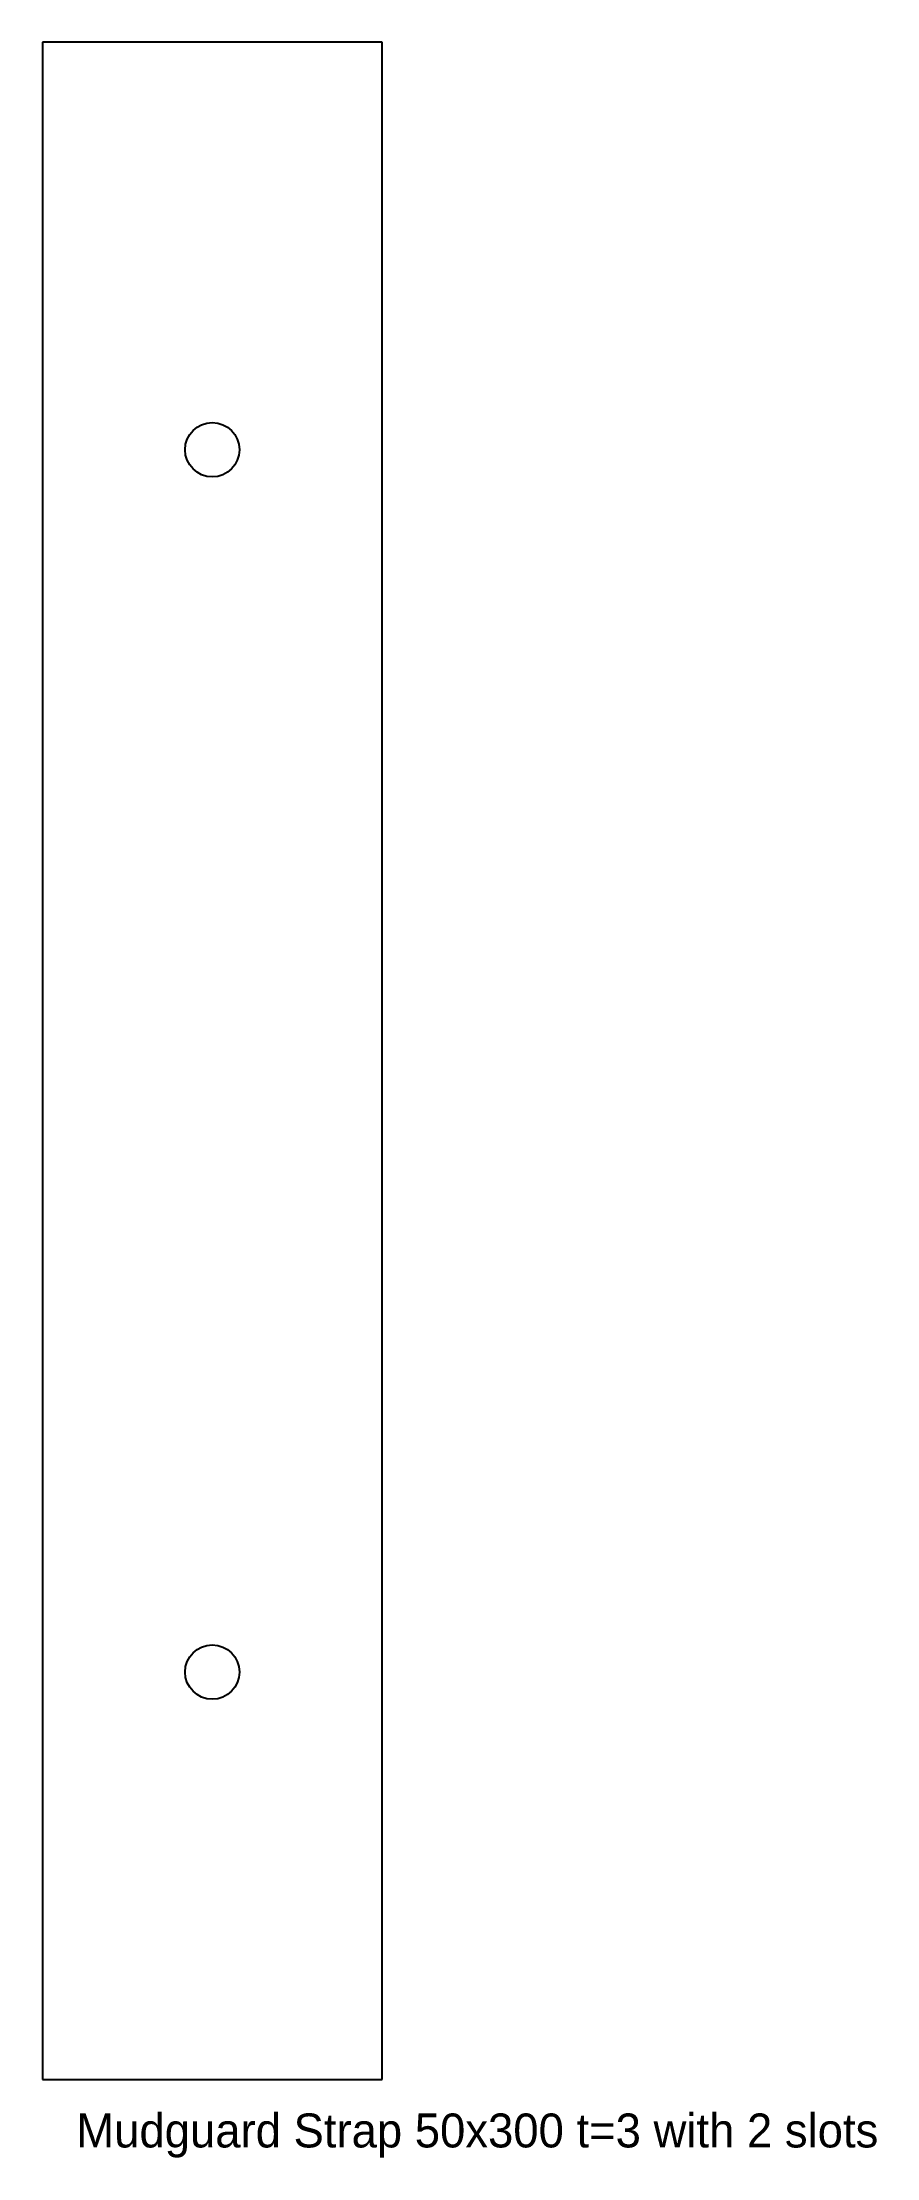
# Model space of a CAD drawing. Extents: x 0 to 123, y -12 to 300.
import ezdxf

# ---------------------------------------------------------------- set-up
doc = ezdxf.new("R2010")
doc.units = 0
for name, color, linetype in [('HOLES', 1, 'CONTINUOUS'), ('NOTES', 2, 'CONTINUOUS'), ('OUTLINE', 7, 'CONTINUOUS')]:
    doc.layers.add(name, color=color, linetype=linetype)

msp = doc.modelspace()

# ---------------------------------------------------------------- linework, layer by layer
at = {"layer": 'HOLES'}
for centre in [(25, 240), (25, 60)]:
    msp.add_circle(centre, 4, dxfattribs=at)
at = {"layer": 'OUTLINE'}
for p, q in [((50, 300), (0, 300)), ((0, 300), (0, 0)), ((50, 0), (50, 300)), ((0, 0), (50, 0))]:
    msp.add_line(p, q, dxfattribs=at)

# ---------------------------------------------------------------- texts
at = {"layer": 'NOTES'}
msp.add_text('Mudguard Strap 50x300 t=3 with 2 slots', height=5, dxfattribs=at).set_placement((5, -10))

doc.saveas('drawing.dxf')
